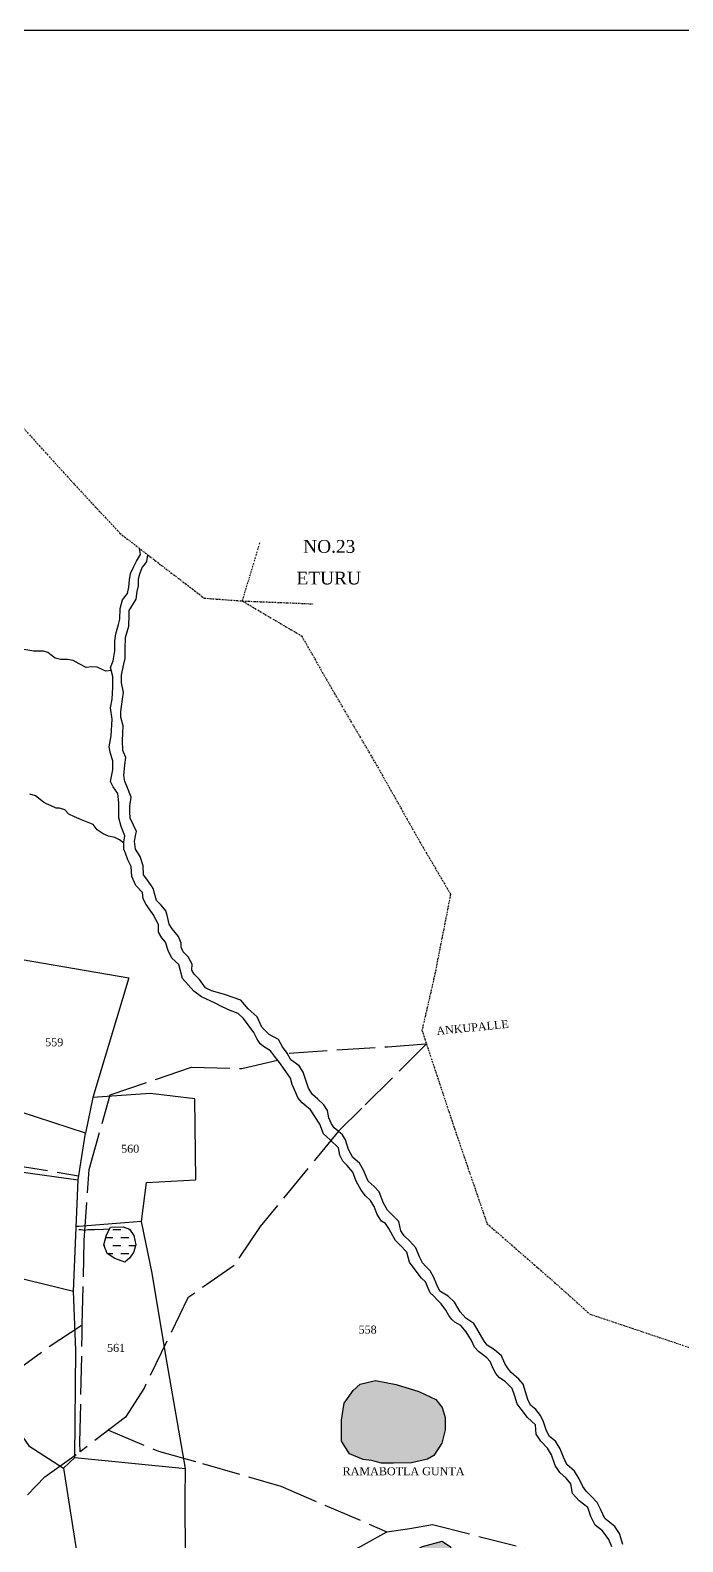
# Model space of a CAD drawing. Header units: millimetres. Extents: x 560 to 2074, y -487 to 930.
# Drawn here: x 1539.2 to 1743.1, y 457.4 to 929.6 of the extents above; entities that cross this region are included whole.
import ezdxf

# ---------------------------------------------------------------- set-up
doc = ezdxf.new("R2010")
doc.units = ezdxf.units.MM
doc.header["$MEASUREMENT"] = 0
doc.linetypes.add('ACAD_ISO02W100', pattern=[15, 12, -3])
doc.linetypes.add('BORDER', pattern=[1.75, 0.5, -0.25, 0.5, -0.25, 0, -0.25])
for name, color, linetype in [('CARTTRACK', 30, 'ACAD_ISO02W100'), ('NALA', 4, 'Continuous'), ('SURVEY_BND', 7, 'Continuous'), ('SURVEY_NO', 7, 'Continuous'), ('TEXT', 7, 'Continuous'), ('WATER_BODY', 4, 'Continuous')]:
    doc.layers.add(name, color=color, linetype=linetype)
doc.layers.add('VILL_BOUNDARY', color=6, linetype='BORDER', lineweight=30)
doc.styles.get("Standard").update_dxf_attribs({"font": 'times.ttf'})

msp = doc.modelspace()

# ---------------------------------------------------------------- hatches: boundary and pattern name
at = {"layer": 'WATER_BODY'}
h = msp.add_hatch(dxfattribs=at)
h.set_pattern_fill('DASH', color=256, scale=20, style=0)
h.paths.add_polyline_path([(1466.01, 828.16), (1465.87, 829.8), (1465.01, 830.88), (1464.43, 832.46), (1464.07, 834.03), (1462.78, 834.89), (1461.2, 835.11), (1459.34, 834.89), (1455.53, 834.89), (1453.02, 834.46), (1452.95, 833.03), (1454.1, 831.52), (1455.68, 829.66), (1456.61, 827.73), (1457.9, 824.14), (1457.9, 820.84), (1458.62, 819.12), (1460.27, 819.05), (1462.57, 820.05), (1463.86, 821.7), (1464.79, 822.99), (1465.87, 824.21), (1466.08, 825.5), (1466.08, 826.65)])
h.paths.add_polyline_path([(1404.67, 769.14), (1403.47, 769.13), (1402.64, 767.88), (1400.98, 761.64), (1400.98, 755.72), (1401.63, 753.59), (1405.25, 751.04), (1409.52, 750.33), (1415.57, 747.31), (1417.82, 748.8), (1418.89, 751.17), (1422.8, 754.72), (1423.75, 757.03), (1423.57, 758.7)])
h.paths.add_polyline_path([(1419.78, 767.41), (1417.64, 768.83), (1413.61, 769.25), (1409.28, 769.19), (1404.67, 769.14), (1423.57, 758.7), (1423.39, 760.24), (1421.44, 764.15)])
h.paths.add_polyline_path([(1571.61, 553.15), (1570.3, 555.04), (1568.27, 555.83), (1564.28, 555.7), (1563.04, 553.35), (1562.19, 550.14), (1563.3, 547.53), (1565.72, 545.89), (1568.8, 544.72), (1570.3, 546.02), (1571.55, 547.79), (1572.2, 550.21)])
h.paths.add_polyline_path([(1406.83, 756.03), (1413.63, 756.03), (1413.63, 759.83), (1406.83, 759.83)], flags=24)
h = msp.add_hatch(dxfattribs=at)
h.set_pattern_fill('DASH', color=256, scale=20, style=0)
h.paths.add_polyline_path([(1358.47, 143.96), (1358.12, 144.8), (1356.46, 145.98), (1354.6, 146.34), (1352.15, 147.46), (1349.87, 148.92), (1348.23, 148.83), (1346.24, 147.73), (1343.71, 145.96), (1341.92, 143.63), (1341.94, 142.08), (1342.22, 141.32), (1343.6, 140.65), (1346.2, 139.08), (1349.94, 135.86), (1353.01, 134.23), (1355.48, 131.51), (1358.92, 130.43), (1359.8, 131.77), (1359.91, 133.86), (1359.61, 136.01), (1358.79, 139.57)])
h.paths.add_polyline_path([(1482.46, 255.31), (1479.14, 263.22), (1473.38, 276.31), (1471.21, 288.9), (1470.85, 295.95), (1469.05, 300.55), (1462.92, 307.24), (1458.81, 317.58), (1456.36, 321.39), (1454.13, 329.16), (1450.66, 346.4), (1446.62, 362.44), (1443.67, 362.51), (1440.65, 360.36), (1438.77, 355.54), (1438.77, 350.86), (1439.64, 346.9), (1441.22, 338.14), (1442.3, 330.73), (1441.36, 327.35), (1438.99, 321.09), (1434.07, 314.65), (1430.4, 311.34), (1425.07, 308.03), (1419.95, 303.86), (1411.51, 299.3), (1406.11, 294.91), (1401, 290.31), (1397.67, 286.67), (1393.21, 278.4), (1391.48, 273.79), (1389.25, 270.99), (1386.29, 268.4), (1384.2, 264.94), (1382.91, 259.35), (1382.41, 256.41), (1383.27, 251.66), (1384.85, 247.27), (1386.29, 243.67), (1386.94, 239.57), (1388.17, 235.83), (1391.62, 233.03), (1396.75, 226.05), (1401.87, 217.71), (1405.18, 213.53), (1406.19, 210.23), (1409.14, 208.43), (1414.76, 205.55), (1417.93, 205.55), (1423.26, 205.55), (1430.03, 207.13), (1438.21, 209.29), (1440.66, 210.08), (1443.54, 209.94), (1446.79, 209), (1452.55, 206.34), (1457.73, 204.18), (1461.77, 203.75), (1466.59, 203.75), (1473.03, 203.75), (1475.97, 206.29), (1478.55, 209.29), (1480.13, 212.24), (1480.07, 214.63), (1480.79, 218.59), (1481.73, 221.82), (1483.17, 224.49), (1488.16, 228.27), (1491.76, 230.78), (1492.12, 232.87)])
h.paths.add_polyline_path([(1302.9, 292.34), (1298.84, 296.49), (1295.52, 299.57), (1292.35, 297.57), (1287.44, 295.47), (1284.41, 293.7), (1281.14, 293.71), (1278.29, 292.83), (1277.26, 289.98), (1277.33, 287.43), (1278.38, 284.29), (1281.56, 282.43), (1288.7, 279.7), (1293.14, 276.86), (1294.54, 272.38), (1293.42, 264.74), (1291.13, 254.29), (1289.68, 246.61), (1288.05, 238.07), (1287.81, 232.4), (1289.35, 229.5), (1290.38, 226.15), (1291.17, 220.32), (1292.39, 217.24), (1293.79, 216.44), (1294.77, 216.44), (1294.21, 220.56), (1292.76, 226.34), (1293.28, 229.93), (1294.63, 232.08), (1298.37, 233.8), (1299.82, 239.15), (1302.26, 251.08), (1304.26, 260.83), (1305.11, 270.66), (1307.07, 277.38), (1307.21, 283.35), (1305.61, 288.38)])
h.paths.add_polyline_path([(1294.05, 337.05), (1287.17, 353.84), (1281.62, 367.38), (1272.99, 387.78), (1272.85, 395.65), (1271.59, 410.12), (1269.35, 424.84), (1266.58, 432.43), (1262.82, 437.79), (1256.29, 444.76), (1248.41, 452.58), (1237.77, 462.14), (1232.41, 468.93), (1230.98, 473.93), (1228.38, 479.73), (1224.99, 483.57), (1221.5, 485.36), (1212.79, 488.96), (1203.43, 491.89), (1195.73, 495.88), (1183.45, 502.57), (1174.69, 506.08), (1170.38, 507.6), (1165.48, 510.03), (1159.21, 512.59), (1152.47, 515.71), (1151.38, 516.04), (1151.38, 514.46), (1152.08, 512.36), (1153.35, 509), (1155.57, 506.01), (1157.23, 503.35), (1158.83, 497.32), (1160.42, 492.75), (1165.63, 486.53), (1169.25, 481.13), (1172.24, 475.61), (1173.58, 471.04), (1176.14, 468.25), (1181.61, 463.93), (1186.44, 459.17), (1192.16, 451.8), (1198.83, 441.9), (1203.36, 432.38), (1211.05, 418.28), (1216.52, 407.76), (1223.01, 395.69), (1226.8, 389.08), (1230.98, 380.22), (1235.08, 371.61), (1238.58, 366.52), (1242.91, 357.23), (1246.02, 351.68), (1247.49, 347.39), (1249.79, 340.72), (1251.55, 334.9), (1252.62, 328.54), (1254.01, 321.29), (1255.56, 317.28), (1258.27, 312.75), (1260.86, 307.44), (1262.53, 301.21), (1263.88, 295.81), (1265.23, 293.87), (1267.51, 292.42), (1270.57, 292.11), (1273.45, 293.47), (1276.96, 296.28), (1280.71, 298.75), (1284.13, 300.1), (1290.72, 301.6), (1293.48, 302.56), (1295.12, 305.41), (1296.74, 326.81)])
h.paths.add_polyline_path([(1666, 501.82), (1660.63, 504.33), (1653.59, 506.57), (1647.16, 507.8), (1642.29, 506.62), (1640.11, 504.72), (1637.37, 500.76), (1636.48, 495.37), (1636.48, 488.84), (1638.99, 484.87), (1643.3, 483.14), (1645.87, 482.81), (1649, 482.03), (1652.69, 482.03), (1658.34, 482.08), (1663.32, 483.26), (1665.33, 484.37), (1667.79, 488.23), (1668.91, 492.44), (1668.91, 496.24), (1667.96, 499.42)])
h.paths.add_polyline_path([(1671.16, 452.94), (1670.54, 455.88), (1667.98, 457.66), (1661.78, 455.96), (1659.38, 454.72), (1651.71, 453.56), (1649.69, 451.08), (1649.77, 447.37), (1650, 444.89), (1653.18, 442.88), (1655.81, 443.34), (1660.31, 444.19), (1662.94, 444.97), (1666.43, 445.12), (1668.99, 445.97), (1670.23, 447.76), (1671.39, 450.31)])
h.paths.add_polyline_path([(1731.92, 159.93), (1729.78, 161.28), (1725.52, 162.54), (1720.95, 162.17), (1719.19, 160.36), (1720.24, 158.96), (1721.81, 158), (1723.34, 157.91), (1726.1, 157.04), (1728.55, 153.94), (1729.25, 151.01), (1727.94, 147.17), (1726.19, 142.19), (1726.92, 141.86), (1727.54, 141.86), (1728.42, 142.08), (1729.52, 143.45), (1730.12, 144.5), (1731.28, 146.15), (1733.21, 149.14), (1733.77, 152.33), (1732.57, 157.82)])
h.paths.add_polyline_path([(1578.74, 101.51), (1575.72, 103.75), (1571.57, 106.55), (1566.3, 109.32), (1564.54, 110.26), (1563.01, 110.52), (1561.82, 110.29), (1560.66, 109.59), (1559.57, 108.28), (1558.83, 107.23), (1557.89, 105.26), (1556.4, 101.6), (1555.98, 97.4), (1555.95, 94.23), (1556.66, 91.99), (1558.52, 90.64), (1559.57, 90.2), (1561.74, 89.49), (1562.78, 88.74), (1562.78, 87.99), (1562.56, 86.5), (1560.69, 83.76), (1561.48, 83.08), (1562.93, 83.08), (1564.09, 83.11), (1567.67, 81.82), (1570.18, 82.05), (1573.15, 85.47), (1576.12, 89.65), (1578.4, 94.13), (1579.3, 97.67)])
h.paths.add_polyline_path([(1409.28, 266.99), (1441.42, 266.99), (1441.42, 270.82), (1409.28, 270.82)], flags=24)
h.paths.add_polyline_path([(1420.3, 275.59), (1433.71, 275.59), (1433.71, 279.51), (1420.3, 279.51)], flags=24)
h.paths.add_polyline_path([(1267.76, 272.76), (1301.54, 272.76), (1301.54, 276.59), (1267.76, 276.59)], flags=9)
h.paths.add_polyline_path([(1227.85, 393.79), (1269.02, 393.79), (1269.02, 397.63), (1227.85, 397.63)], flags=24)
h.paths.add_polyline_path([(1562.85, 94.43), (1569.65, 94.43), (1569.65, 98.24), (1562.85, 98.24)], flags=24)

# ---------------------------------------------------------------- linework, layer by layer
at = {"lineweight": 30}
msp.add_lwpolyline([(560.23, 929.61), (2074.09, 929.61), (2074.09, -486.68), (560.23, -486.68)], close=True, dxfattribs=at)
at = {"layer": 'CARTTRACK'}
for points in [[(1620.09, 610.08), (1650.9, 612.08), (1663.03, 612.95), (1642.83, 592.84), (1635.55, 585.65), (1611.11, 555.95), (1602.93, 543.7), (1588.48, 533.63), (1574.79, 505.37), (1568.97, 496.31), (1554.82, 485.54)], [(1502.46, 431.44), (1513.67, 444.31), (1528.05, 461.3), (1543.76, 477.7), (1554.82, 485.54), (1554.75, 488.46), (1555.46, 522.14), (1555.49, 525.22), (1556.09, 551.49), (1557.7, 573.68), (1564.22, 597), (1589.65, 605.73), (1605.38, 605.23), (1616.49, 607.92)], [(1495.62, 434.1), (1494.05, 466.69), (1491.11, 488.71), (1484.35, 528.85), (1488.32, 557.12), (1489.49, 569.74), (1492.87, 580.16), (1532.84, 575.32), (1554.29, 571.79)], [(1493.18, 473.24), (1502.21, 482.62), (1518.44, 497.32), (1533.05, 509.58), (1545.14, 518.43), (1555.49, 525.22)], [(1563.73, 492.32), (1579.27, 485.68), (1593.05, 481.88), (1617.51, 474.78), (1650.67, 460.57), (1657.84, 461.58), (1664.9, 462.81), (1697.49, 454.53), (1721.06, 450.81), (1737.3, 448.23), (1779.23, 437.46), (1785.31, 440.65)], [(1547.22, 388.77), (1551.47, 390.8), (1558.02, 397.54), (1560.6, 406.29), (1560.67, 417.42), (1560.06, 424.9), (1586.21, 431.3), (1601.48, 433.59), (1620.08, 444.81), (1642.44, 455.94), (1650.67, 460.57)]]:
    msp.add_lwpolyline(points, dxfattribs=at)
at = {"layer": 'NALA'}
for points in [[(1720.93, 455.84), (1719.98, 458.16), (1718.07, 460.8), (1715.75, 462.6), (1714.37, 465.34), (1713.42, 468.09), (1710.78, 470.2), (1708.66, 472.52), (1708.13, 475.48), (1706.65, 477.28), (1704.75, 479.07), (1703.27, 481.29), (1702.1, 484.55), (1700.83, 486.66), (1698.82, 488.87), (1697.34, 490.99), (1697.13, 493.94), (1694.59, 496.27), (1692.58, 498.8), (1691.42, 500.49), (1690.69, 502.95), (1689.81, 505.28), (1687.78, 507.35), (1685.71, 508.75), (1684.72, 509.94), (1683.79, 511.81), (1682.9, 513.78), (1681.92, 514.92), (1680.57, 515.96), (1679.32, 516.84), (1678.03, 518.24), (1677.09, 520.26), (1675.42, 523), (1673.76, 524.97), (1671.94, 526.06), (1670.95, 526.89), (1670.02, 528.14), (1669.14, 529.79), (1667.58, 531.71), (1666.34, 532.96), (1665.19, 534.25), (1664.16, 535.24), (1662.7, 538.61), (1661.51, 539.75), (1658.86, 543.22), (1657.72, 544.82), (1656.94, 547.88), (1654.91, 550), (1653.36, 551.56), (1652.53, 553.01), (1651.28, 555.29), (1650.19, 556.85), (1648.94, 557.62), (1647.65, 559.7), (1646.71, 562.18), (1645.52, 564), (1644.01, 565.5), (1642.61, 567.26), (1641.11, 570.11), (1640.02, 572.88), (1638.28, 574.95), (1636.86, 576.36), (1635.95, 578.19), (1635.54, 580.51), (1632.96, 582.99), (1630.89, 584.9), (1629.73, 587.89), (1626.82, 592.36), (1624.25, 594.52), (1622.92, 596.01), (1621.1, 600.32), (1620.51, 602.2), (1619.1, 604.35), (1617.44, 606.76), (1615.53, 609.08), (1614.29, 610.74), (1612.46, 611.98), (1611.13, 612.98), (1610.05, 614.63), (1609.06, 616.54), (1607.31, 618.94), (1605.9, 620.93), (1604.24, 622.43), (1601.67, 623.42), (1599.18, 624.58), (1597.02, 625.66), (1592.71, 627.65), (1590.38, 629.47), (1586.8, 633.34), (1585.72, 637.81), (1583.48, 639.72), (1582.32, 642.13), (1581.49, 644.69), (1580.32, 646.1), (1579.33, 647.84), (1579.33, 650.25), (1577.67, 653.4), (1576.67, 654.72), (1575.51, 656.47), (1574.5, 658.27), (1574.34, 660.26), (1572.26, 662.42), (1571.02, 665.23), (1570.77, 668.38), (1569.77, 670.46), (1569.02, 672.53), (1568.44, 673.77), (1568.44, 675.93), (1568.77, 678), (1567.7, 680.82), (1566.95, 683.55), (1566.95, 685.79), (1566.95, 688.28), (1566.62, 691.18), (1565.12, 693.31), (1564.37, 694.96), (1565.04, 698.61), (1565.04, 701.43), (1564.37, 703.67), (1563.88, 705.74), (1564.54, 709.14), (1564.79, 714.44), (1564.29, 717.9), (1564.87, 720.63), (1565.04, 724.36), (1565.04, 727.68), (1564.37, 730.5), (1565.2, 732.57), (1565.7, 735.72), (1565.7, 738.87), (1566.03, 741.02), (1566.86, 743.92), (1567.2, 745.65), (1567.29, 748.97), (1568.12, 751.71), (1569.61, 753.7), (1570.03, 755.6), (1570.28, 757.92), (1570.52, 759.91), (1571.52, 761.9), (1572.43, 763.73), (1573.68, 765.88), (1573.43, 767.71)], [(1724.4, 456.6), (1723.36, 459.96), (1721.93, 462.22), (1720.35, 463.48), (1718.72, 464.69), (1717.45, 467.65), (1716.42, 469.71), (1714.42, 471.76), (1712.91, 473.27), (1711.88, 474.66), (1710.73, 477.08), (1709.34, 479.5), (1706.86, 481.61), (1705.89, 483.84), (1704.8, 486.5), (1703.35, 488.85), (1701.47, 490.36), (1700.56, 492.06), (1699.59, 494.9), (1698.63, 496.83), (1697.17, 498.7), (1695.54, 500.09), (1694.75, 501.91), (1693.97, 504.26), (1693.3, 506.61), (1691.85, 508.18), (1689.55, 510.35), (1688.34, 511.74), (1687.55, 513.13), (1686.46, 515.49), (1684.28, 517.36), (1682.04, 518.88), (1681.08, 520.08), (1678.78, 524.07), (1677.87, 525.64), (1675.33, 527.28), (1673.57, 529.21), (1671.8, 532.28), (1669.86, 534.16), (1667.2, 535.67), (1666.29, 537.72), (1665.32, 540.02), (1664.17, 542.07), (1662.84, 543.4), (1661.82, 544.55), (1660.85, 546.48), (1659.76, 549.26), (1657.82, 551.38), (1656.07, 553.01), (1654.98, 554.52), (1654.36, 557.48), (1652.67, 559.23), (1650.91, 560.98), (1649.64, 563.22), (1648.31, 566.72), (1646.68, 568.42), (1644.86, 570.05), (1643.41, 573.49), (1642.14, 575.67), (1640.08, 577.42), (1638.69, 579.96), (1637.76, 583.02), (1636.85, 584.53), (1634.25, 586.77), (1633.35, 587.98), (1632.56, 589.85), (1632.07, 592.15), (1630.99, 593.9), (1629.05, 595.65), (1627.42, 597.1), (1626.21, 599.1), (1624.56, 604.09), (1623.23, 606.09), (1620.69, 608.02), (1619.48, 610.08), (1618.09, 612.07), (1616.76, 614.31), (1613.85, 615.88), (1611.61, 618.23), (1610.16, 621.44), (1607.31, 623.96), (1605.01, 626.61), (1599.98, 628.37), (1595.87, 629.58), (1593.99, 630.42), (1592.12, 633.08), (1590.42, 634.77), (1589.76, 635.98), (1589.82, 637.86), (1588.55, 640.15), (1587.04, 641.72), (1586.43, 643.17), (1586.43, 644.38), (1585.57, 646.54), (1583.57, 648.9), (1582.66, 650.35), (1582, 653.19), (1581.63, 654.52), (1580.12, 656.27), (1578.73, 657.72), (1577.64, 661.53), (1577.15, 662.38), (1575.34, 664.79), (1574.67, 665.76), (1574.55, 668.6), (1573.58, 671.48), (1572.13, 673.83), (1571.83, 676.25), (1572.19, 678.43), (1572.43, 679.33), (1571.53, 681.33), (1570.5, 683.44), (1570.32, 685.44), (1570.38, 687.19), (1570.8, 690.01), (1569.47, 693.46), (1568.75, 694.91), (1568.44, 696.78), (1568.81, 700.17), (1569.11, 702.4), (1568.2, 704.58), (1568.02, 707.72), (1568.32, 712.35), (1567.59, 715.07), (1567.59, 716.76), (1568.02, 720.63), (1568.38, 722.69), (1567.78, 725.71), (1567.78, 728.12), (1568.38, 731.19), (1568.93, 733.37), (1568.87, 736.39), (1568.99, 739.95), (1570.08, 743.4), (1570.2, 746.84), (1570.2, 748.35), (1572.32, 751.9), (1572.62, 754.26), (1573.04, 756.07), (1573.04, 758.25), (1573.53, 759.76), (1574.25, 761.75), (1574.92, 762.66), (1575.71, 763.69), (1576, 765.72)], [(1564.59, 729.58), (1562.88, 729.44), (1561.89, 729.8), (1560.11, 730.67), (1558.45, 730.75), (1556.7, 730.53), (1554.55, 731.64), (1552.69, 732.73), (1550.89, 733), (1548.68, 733.03), (1547.01, 733.47), (1545.7, 734.5), (1544.69, 735.24), (1543.37, 735.68), (1540.31, 735.68), (1539.71, 735.71), (1537.22, 736.2)], [(1568.44, 675.67), (1567.12, 676.71), (1565.65, 677.44), (1563.69, 677.85), (1562.03, 678.6), (1560.19, 679.82), (1558.89, 681.46), (1555.3, 682.95), (1553.04, 683.92), (1551.32, 684.67), (1550.06, 686.03), (1548.38, 686.57), (1547.3, 686.61), (1545.8, 687.29), (1544.29, 687.97), (1543.36, 688.47), (1540.85, 690.4), (1539.16, 691.01)], [(1563.95, 555.07), (1562.15, 555.01), (1559.29, 554.85), (1557.19, 554.85), (1556.32, 554.7), (1555.1, 554.85), (1554.47, 554.92)]]:
    msp.add_lwpolyline(points, dxfattribs=at)
at = {"layer": 'SURVEY_BND'}
for points in [[(1490.09, 661.43), (1525.43, 656.93), (1536.67, 639.31), (1570.07, 633.61), (1558.84, 596.23), (1556.54, 585.02), (1525.82, 595.08), (1532.37, 616.84), (1536.67, 639.31)], [(1574.02, 557.48), (1575.61, 569.68), (1591.01, 570.51), (1590.68, 595.79), (1576.69, 597.48), (1558.84, 596.23)], [(1488.17, 581.08), (1509.9, 576.61), (1554.23, 570.47), (1556.54, 585.02)], [(1510.91, 545.94), (1552.76, 535.72), (1554.23, 570.47)], [(1553.18, 483.74), (1587.76, 480.28), (1581.6, 515.57), (1577.35, 541.3), (1574.02, 557.48), (1554.46, 555.9), (1553.61, 555.93)], [(1509.31, 529.82), (1532.7, 496.23), (1538.82, 487.37), (1549.64, 480.4), (1553.18, 483.74), (1553.52, 517.27), (1552.76, 535.72)], [(1549.64, 480.4), (1556.33, 437.82), (1558.53, 425.97), (1587.83, 434.17), (1587.69, 470.94), (1587.76, 480.28)]]:
    msp.add_lwpolyline(points, dxfattribs=at)
at = {"layer": 'VILL_BOUNDARY'}
for points in [[(1531.63, 811.51), (1541.4, 800.53), (1553.16, 787.62), (1567.28, 772.46), (1579.57, 762.95), (1593.64, 752.2), (1605.53, 751.33), (1624.03, 740.38), (1634.27, 722.46), (1648.21, 698.69), (1661.01, 676), (1670.57, 659.7), (1665.39, 633.45), (1661.62, 617.2), (1671.52, 587.31), (1681.95, 556.82), (1703.09, 538.44), (1714.02, 528.59), (1766.66, 510.9)], [(1531.63, 811.51), (1541.4, 800.53), (1553.16, 787.62), (1567.28, 772.46), (1579.57, 762.95), (1593.64, 752.2), (1605.53, 751.33), (1624.03, 740.38), (1634.27, 722.46), (1648.21, 698.69), (1661.01, 676), (1670.57, 659.7), (1665.39, 633.45), (1661.62, 617.2), (1671.52, 587.31), (1681.95, 556.82), (1703.09, 538.44), (1714.02, 528.59), (1766.66, 510.9)], [(1605.53, 751.33), (1611.01, 769.52)], [(1605.53, 751.33), (1627.73, 750.42)]]:
    msp.add_lwpolyline(points, dxfattribs=at)
at = {"layer": 'WATER_BODY'}
for points in [[(1568.8, 544.72), (1565.72, 545.89), (1563.3, 547.53), (1562.19, 550.14), (1563.04, 553.35), (1564.28, 555.7), (1568.27, 555.83), (1570.3, 555.04), (1571.61, 553.15), (1572.2, 550.21), (1571.55, 547.79), (1570.3, 546.02), (1568.8, 544.72)], [(1643.3, 483.14), (1638.99, 484.87), (1636.48, 488.84), (1636.48, 495.37), (1637.37, 500.76), (1640.11, 504.72), (1642.29, 506.62), (1647.16, 507.8), (1653.59, 506.57), (1660.63, 504.33), (1666, 501.82), (1667.96, 499.42), (1668.91, 496.24), (1668.91, 492.44), (1667.79, 488.23), (1665.33, 484.37), (1663.32, 483.26), (1658.34, 482.08), (1652.69, 482.03), (1649, 482.03), (1645.87, 482.81), (1643.3, 483.14)], [(1660.31, 444.19), (1655.81, 443.34), (1653.18, 442.88), (1650, 444.89), (1649.77, 447.37), (1649.69, 451.08), (1651.71, 453.56), (1659.38, 454.72), (1661.78, 455.96), (1667.98, 457.66), (1670.54, 455.88), (1671.16, 452.94), (1671.39, 450.31), (1670.23, 447.76), (1668.99, 445.97), (1666.43, 445.12), (1662.94, 444.97), (1660.31, 444.19)]]:
    msp.add_lwpolyline(points, dxfattribs=at)

# ---------------------------------------------------------------- texts
at = {"layer": 'SURVEY_NO'}
for s, p in [('559', (1543.9, 612.23)), ('560', (1567.64, 578.96)), ('558', (1641.82, 522.46)), ('561', (1563.24, 516.75))]:
    msp.add_text(s, height=2.5, dxfattribs=at).set_placement(p)
at = {"layer": 'TEXT'}
for s, height, p in [('NO.23', 4, (1624.52, 766.37)), ('ETURU', 4, (1622.42, 756.47)), ('RAMABOTLA GUNTA', 2.5, (1636.84, 478.21))]:
    msp.add_text(s, height=height, dxfattribs=at).set_placement(p)
msp.add_text('ANKUPALLE', height=2.5, rotation=5.7852, dxfattribs=at).set_placement((1666.28, 615.71))

doc.saveas('drawing.dxf')
